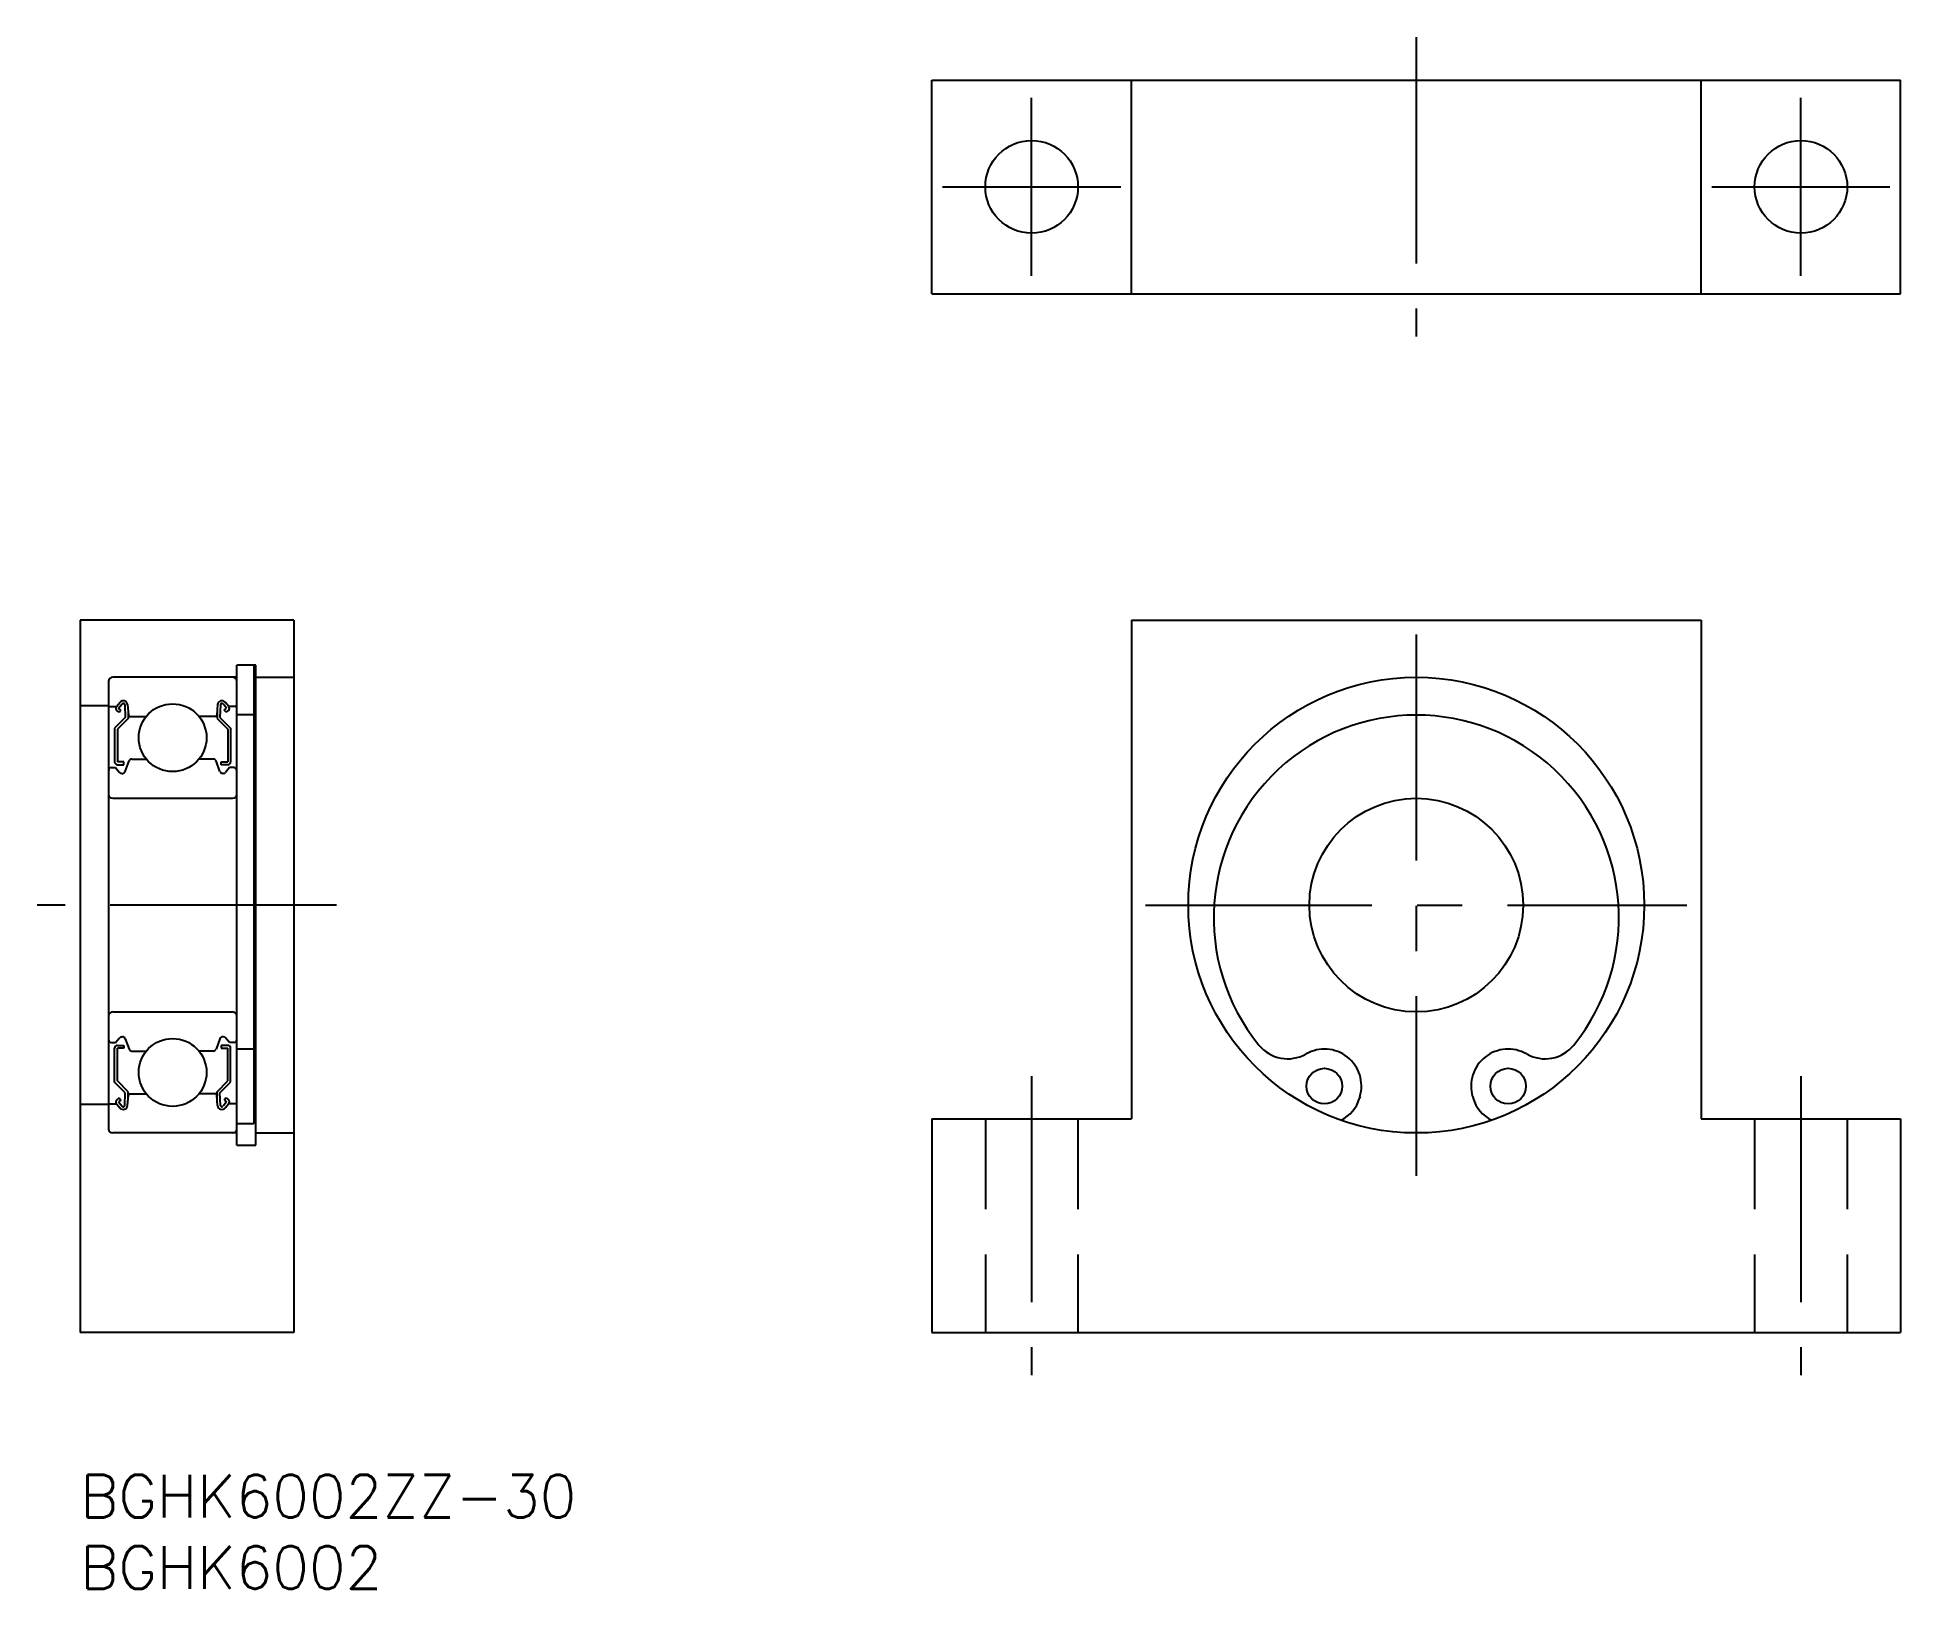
# Model space of a CAD drawing. Extents: x -3 to 128, y -8 to 101.
import ezdxf

# ---------------------------------------------------------------- set-up
doc = ezdxf.new("R2010")
doc.units = 0
doc.header["$LTSCALE"] = 0.5
doc.linetypes.add('CENTER', pattern=[50.8, 31.75, -6.35, 6.35, -6.35])
doc.linetypes.add('DASHED', pattern=[19.05, 12.7, -6.35])
for name, color, linetype in [('MSM_CENTER', 1, 'CENTER'), ('MSM_CONTINUOUS', 7, 'CONTINUOUS'), ('MSM_DASHED', 4, 'DASHED'), ('MSM_PART_NUMBER', 7, 'CONTINUOUS')]:
    doc.layers.add(name, color=color, linetype=linetype)
doc.styles.get("Standard").update_dxf_attribs({"font": 'txt.shx', "height": 3, "bigfont": 'bigfont.shx'})

# ---------------------------------------------------------------- blocks, each defined once
blk = doc.blocks.new('*U4')
at = {"layer": 'MSM_PART_NUMBER'}
blk.add_text('BGHK6002ZZ-30', height=3, dxfattribs=at).set_placement((0, -3))
blk = doc.blocks.new('*U5')
at = {"layer": 'MSM_PART_NUMBER'}
blk.add_text('BGHK6002', height=3, dxfattribs=at).set_placement((0, -8))

msp = doc.modelspace()

# ---------------------------------------------------------------- linework, layer by layer
at = {"layer": 'MSM_CENTER'}
for p, q in [((93.8, 100.93), (93.8, 79.93)), ((66.8, 84.18), (66.8, 96.68)), ((120.8, 84.18), (120.8, 96.68)), ((60.55, 90.43), (73.05, 90.43)), ((114.55, 90.43), (127.05, 90.43)), ((93.8, 59), (93.8, 21)), ((18, 40), (-3, 40)), ((74.8, 40), (112.8, 40)), ((66.8, 28), (66.8, 7)), ((120.8, 28), (120.8, 7))]:
    msp.add_line(p, q, dxfattribs=at)
at = {"layer": 'MSM_CONTINUOUS'}
for p, q in [((59.8, 97.93), (127.8, 97.93)), ((59.8, 82.93), (59.8, 97.93)), ((73.8, 82.93), (73.8, 97.93)), ((113.8, 82.93), (113.8, 97.93)), ((127.8, 82.93), (127.8, 97.93)), ((59.8, 82.93), (127.8, 82.93)), ((15, 60), (0, 60)), ((0, 60), (0, 10)), ((15, 60), (15, 10)), ((73.8, 60), (113.8, 60)), ((73.8, 60), (73.8, 25)), ((113.8, 60), (113.8, 25)), ((11, 23.15), (11, 56.85)), ((12.35, 56.85, -1.3), (11, 56.85, -1.3)), ((12.2, 56.85), (12.2, 24.65)), ((12.35, 23.15, -0.1), (12.35, 56.85, -0.1)), ((2, 55.7), (2, 24.3)), ((11, 56), (2.3, 56)), ((12.35, 56, -1.3), (15, 56, -1.3)), ((2, 54), (0, 54)), ((2.1, 53.95), (2.56, 53.95)), ((2.56, 53.95), (2.81, 54.25)), ((2.74, 53.54), (2.58, 53.67)), ((2.71, 53.82), (2.96, 54.12)), ((2.87, 53.69), (2.71, 53.82)), ((2.74, 53.54), (2.87, 53.69)), ((3.14, 54.06), (3.18, 53.18)), ((3.34, 54.08), (3.4, 53.34)), ((9.66, 54.08), (9.6, 53.34)), ((9.86, 54.06), (9.82, 53.18)), ((10.29, 53.82), (10.04, 54.12)), ((10.13, 53.69), (10.29, 53.82)), ((10.26, 53.54), (10.13, 53.69)), ((10.44, 53.95), (10.19, 54.25)), ((10.26, 53.54), (10.42, 53.67)), ((10.9, 53.95), (10.44, 53.95)), ((3.18, 53.18), (2.43, 52.43)), ((2.43, 52.43), (2.43, 50.05)), ((3.38, 53.1), (2.63, 52.35)), ((2.63, 52.35), (2.63, 50.05)), ((3.38, 53.57), (3.38, 53.1)), ((3.5, 53.25), (4.65, 53.25)), ((9.5, 53.25), (8.35, 53.25)), ((9.62, 53.57), (9.62, 53.1)), ((9.62, 53.1), (10.37, 52.35)), ((9.82, 53.18), (10.57, 52.43)), ((10.37, 52.35), (10.37, 50.05)), ((10.57, 52.43), (10.57, 50.05)), ((12.2, 53.35, -1.3), (11, 53.35, -1.3)), ((3.08, 50.05), (2.63, 50.05)), ((2.63, 49.85), (3.08, 49.85)), ((3.08, 49.85), (3.08, 50.05)), ((3.18, 49.38), (3.45, 50.12)), ((3.64, 50.25), (4.65, 50.25)), ((9.36, 50.25), (8.35, 50.25)), ((9.82, 49.38), (9.55, 50.12)), ((9.92, 50.05), (10.37, 50.05)), ((9.92, 49.85), (9.92, 50.05)), ((10.37, 49.85), (9.92, 49.85)), ((2.2, 49.65), (2.5, 49.65)), ((2.5, 49.65), (2.78, 49.32)), ((2.93, 49.25), (2.99, 49.25)), ((10.07, 49.25), (10.01, 49.25)), ((10.5, 49.65), (10.22, 49.32)), ((10.8, 49.65), (10.5, 49.65)), ((2.3, 47.5), (10.7, 47.5)), ((0, 35), (0, 35)), ((2.3, 32.5), (10.7, 32.5)), ((3.57, 32.5), (3.57, 32.5)), ((2.2, 30.35), (2.5, 30.35)), ((2.5, 30.35), (2.78, 30.68)), ((2.63, 30.15), (3.08, 30.15)), ((2.93, 30.75), (2.99, 30.75)), ((3.08, 30.15), (3.08, 29.95)), ((3.18, 30.62), (3.45, 29.88)), ((9.82, 30.62), (9.55, 29.88)), ((10.37, 30.15), (9.92, 30.15)), ((9.92, 30.15), (9.92, 29.95)), ((10.07, 30.75), (10.01, 30.75)), ((10.5, 30.35), (10.22, 30.68)), ((10.8, 30.35), (10.5, 30.35)), ((2.43, 27.57), (2.43, 29.95)), ((2.63, 27.65), (2.63, 29.95)), ((3.08, 29.95), (2.63, 29.95)), ((3.64, 29.75), (4.65, 29.75)), ((9.36, 29.75), (8.35, 29.75)), ((9.92, 29.95), (10.37, 29.95)), ((10.37, 27.65), (10.37, 29.95)), ((10.57, 27.57), (10.57, 29.95)), ((12.2, 29.89, -1.3), (11, 29.89, -1.3)), ((3.18, 26.82), (2.43, 27.57)), ((3.38, 26.9), (2.63, 27.65)), ((9.62, 26.9), (10.37, 27.65)), ((9.82, 26.82), (10.57, 27.57)), ((2.74, 26.46), (2.58, 26.33)), ((2.87, 26.31), (2.71, 26.18)), ((2.71, 26.18), (2.96, 25.88)), ((2.74, 26.46), (2.87, 26.31)), ((3.14, 25.94), (3.18, 26.82)), ((3.34, 25.92), (3.4, 26.66)), ((3.38, 26.43), (3.38, 26.9)), ((3.5, 26.75), (4.65, 26.75)), ((9.5, 26.75), (8.35, 26.75)), ((9.66, 25.92), (9.6, 26.66)), ((9.62, 26.43), (9.62, 26.9)), ((9.86, 25.94), (9.82, 26.82)), ((10.29, 26.18), (10.04, 25.88)), ((10.26, 26.46), (10.13, 26.31)), ((10.13, 26.31), (10.29, 26.18)), ((10.26, 26.46), (10.42, 26.33)), ((89.85, 26.56), (89.82, 26.44)), ((97.76, 26.56), (97.79, 26.44)), ((2, 26), (0, 26)), ((2.1, 26.05), (2.56, 26.05)), ((2.56, 26.05), (2.81, 25.75)), ((10.44, 26.05), (10.19, 25.75)), ((10.9, 26.05), (10.44, 26.05)), ((59.8, 25), (73.8, 25)), ((59.8, 25), (59.8, 10)), ((113.8, 25), (127.8, 25)), ((127.8, 25), (127.8, 10)), ((11, 24), (2.3, 24)), ((12.2, 24.65, -1.3), (11, 24.65, -1.3)), ((12.35, 24, -1.3), (15, 24, -1.3)), ((11, 23.15, -1.3), (12.35, 23.15, -1.3)), ((15, 10), (0, 10)), ((59.8, 10), (127.8, 10))]:
    msp.add_line(p, q, dxfattribs=at)
for centre, radius in [((66.8, 90.43), 3.25), ((120.8, 90.43), 3.25), ((93.8, 40), 16), ((6.5, 51.75), 2.38), ((6.5, 51.75), 2.38), ((93.8, 40), 7.5), ((6.5, 28.25), 2.38), ((6.5, 28.25), 2.38), ((87.35, 27.29), 1.25), ((100.25, 27.29), 1.25)]:
    msp.add_circle(centre, radius, dxfattribs=at)
for centre, radius, start, end in [((2.3, 55.7), 0.3, 90, 180), ((10.7, 55.7), 0.3, 0, 90), ((2.1, 54.05), 0.1, 180, 270), ((2.71, 53.82), 0.2, 140.0002, 230.0848), ((3.04, 54.05), 0.3, 4.9968, 140.0002), ((3.04, 54.06), 0.1, 2.8198, 140.0033), ((9.96, 54.05), 0.3, 39.9998, 175.0032), ((9.96, 54.06), 0.1, 39.9967, 177.1802), ((10.29, 53.82), 0.2, 309.9152, 39.9998), ((10.9, 54.05), 0.1, 270, 0), ((3.5, 53.35), 0.1, 184.9968, 269.9995), ((9.5, 53.35), 0.1, 270.0005, 355.0032), ((93.8, 39.12), 14.22, 320.9849, 219.0151), ((2.63, 50.05), 0.2, 180, 270), ((3.64, 50.05), 0.2, 90, 159.9919), ((9.36, 50.05), 0.2, 20.0081, 90), ((10.37, 50.05), 0.2, 270, 0), ((2.2, 49.45), 0.2, 90, 180), ((2.93, 49.45), 0.2, 219.9962, 270), ((2.99, 49.45), 0.2, 270, 339.9919), ((10.01, 49.45), 0.2, 200.0081, 270), ((10.07, 49.45), 0.2, 270, 320.0038), ((10.8, 49.45), 0.2, 0, 90), ((2.3, 47.8), 0.3, 180, 270), ((10.7, 47.8), 0.3, 270, 0), ((2.3, 32.2), 0.3, 90, 180), ((10.7, 32.2), 0.3, 0, 90), ((2.2, 30.55), 0.2, 180, 270), ((2.63, 29.95), 0.2, 90, 180), ((2.93, 30.55), 0.2, 90, 140.0038), ((2.99, 30.55), 0.2, 20.0081, 90), ((10.01, 30.55), 0.2, 90, 159.9919), ((10.07, 30.55), 0.2, 39.9962, 90), ((10.37, 29.95), 0.2, 0, 90), ((10.8, 30.55), 0.2, 270, 0), ((84.77, 31.81), 2.6, 219.0151, 299.7762), ((102.84, 31.81), 2.6, 240.2238, 320.9849), ((3.64, 29.95), 0.2, 200.0081, 270), ((9.36, 29.95), 0.2, 270, 339.9919), ((87.35, 27.29), 2.6, 343.6002, 119.7762), ((100.25, 27.29), 2.6, 60.2238, 196.3998), ((2.71, 26.18), 0.2, 129.9152, 219.9998), ((3.5, 26.65), 0.1, 90.0005, 175.0032), ((9.5, 26.65), 0.1, 4.9968, 89.9995), ((10.29, 26.18), 0.2, 320.0002, 50.0848), ((87.42, 27.15), 2.5, 295.9172, 343.6002), ((100.19, 27.15), 2.5, 196.3998, 244.0828), ((2.1, 25.95), 0.1, 90, 180), ((3.04, 25.95), 0.3, 219.9998, 355.0032), ((3.04, 25.94), 0.1, 219.9967, 357.1802), ((9.96, 25.95), 0.3, 184.9968, 320.0002), ((9.96, 25.94), 0.1, 182.8198, 320.0033), ((10.9, 25.95), 0.1, 0, 90), ((2.3, 24.3), 0.3, 180, 270), ((10.7, 24.3), 0.3, 270, 0)]:
    msp.add_arc(centre, radius, start, end, dxfattribs=at)
at = {"layer": 'MSM_DASHED'}
for p, q in [((63.55, 25), (63.55, 10)), ((70.05, 25), (70.05, 10)), ((117.55, 25), (117.55, 10)), ((124.05, 25), (124.05, 10))]:
    msp.add_line(p, q, dxfattribs=at)

# ---------------------------------------------------------------- block references
at = {"layer": 'MSM_CONTINUOUS'}
for name in ['*U4', '*U5']:
    msp.add_blockref(name, (0, 0), dxfattribs=at)

doc.saveas('drawing.dxf')
